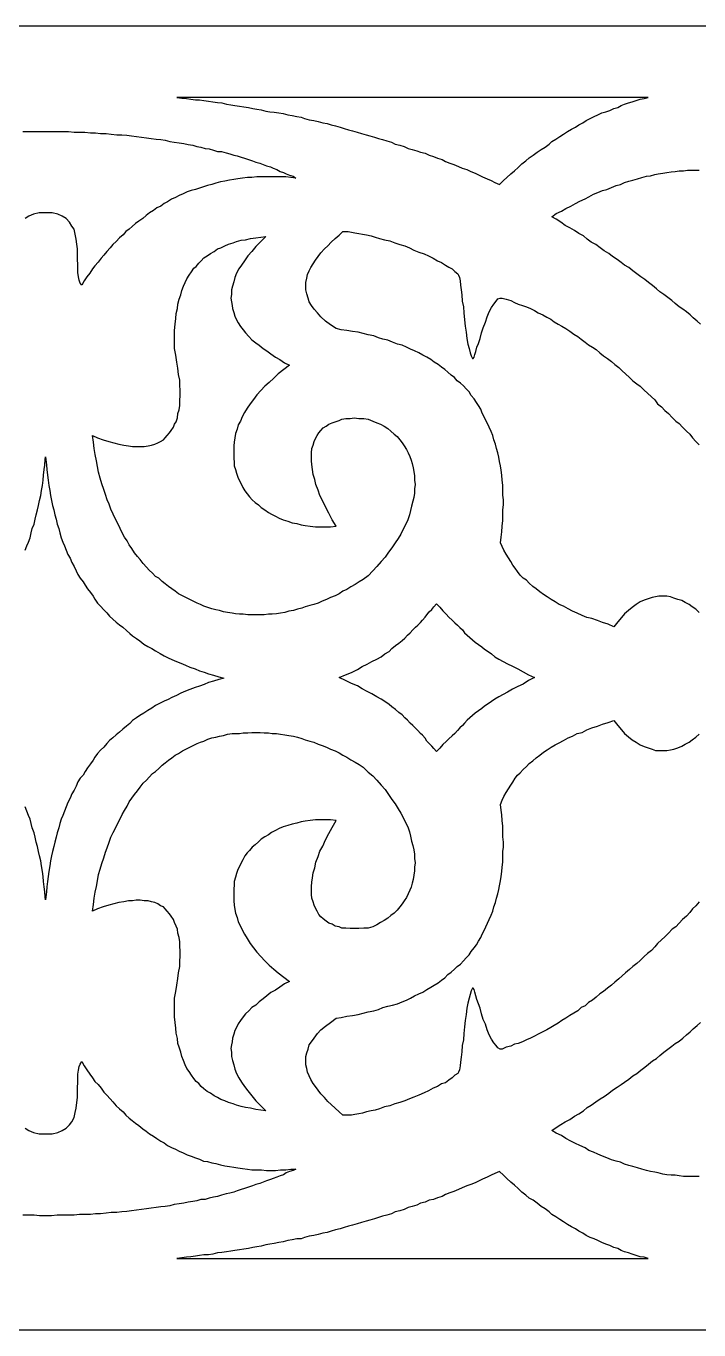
# Model space of a CAD drawing. Extents: x -287 to 294, y -50 to 45.
# Drawn here: x 195.5 to 244.6, y -49.9 to 45.1 of the extents above; entities that cross this region are included whole.
import ezdxf

# ---------------------------------------------------------------- set-up
doc = ezdxf.new("R2010")
doc.units = 0
doc.header["$MEASUREMENT"] = 0
doc.layers.add('LAYER_1', color=18, linetype='CONTINUOUS')

msp = doc.modelspace()

# ---------------------------------------------------------------- linework, layer by layer
at = {"layer": 'LAYER_1'}
for points in [[(293.621, 45.118), (-286.506, 45.118)], [(195.27, 37.431), (195.681, 37.431), (196.091, 37.431), (196.501, 37.431), (196.912, 37.431), (196.933, 37.431), (196.955, 37.431), (197.365, 37.431), (197.775, 37.431), (198.186, 37.431), (198.596, 37.431), (199.007, 37.386), (199.417, 37.386), (199.787, 37.386), (200.197, 37.341), (200.567, 37.341), (200.936, 37.296), (201.346, 37.296), (201.716, 37.25), (202.126, 37.205), (202.496, 37.205), (202.865, 37.16), (203.193, 37.115), (203.563, 37.069), (203.932, 37.024), (204.302, 36.979), (204.63, 36.934), (204.999, 36.888), (205.328, 36.843), (205.656, 36.798), (205.984, 36.707), (206.313, 36.662), (206.682, 36.617), (207.011, 36.571), (207.339, 36.481), (207.667, 36.436), (207.955, 36.345), (208.242, 36.3), (208.57, 36.209), (208.858, 36.164), (209.186, 36.074), (209.473, 35.983), (209.761, 35.983), (210.089, 35.892), (210.376, 35.802), (210.664, 35.711), (210.91, 35.666), (211.197, 35.576), (211.443, 35.485), (211.731, 35.395), (212.018, 35.304), (212.264, 35.213), (212.552, 35.123), (212.798, 35.032), (213.044, 34.942), (213.331, 34.851), (213.537, 34.761), (213.783, 34.67), (214.029, 34.534), (214.275, 34.444), (214.481, 34.353), (214.727, 34.263), (214.973, 34.172), (215.178, 34.037), (214.809, 34.082), (214.44, 34.127), (214.07, 34.127), (213.701, 34.127), (213.372, 34.127), (213.044, 34.127), (212.675, 34.127), (212.346, 34.127), (211.977, 34.082), (211.649, 34.082), (211.279, 34.037), (210.951, 33.991), (210.664, 33.946), (210.335, 33.901), (210.007, 33.81), (209.678, 33.765), (209.35, 33.674), (209.063, 33.584), (208.734, 33.493), (208.447, 33.403), (208.16, 33.312), (207.872, 33.222), (207.544, 33.131), (207.257, 33.041), (206.969, 32.905), (206.682, 32.769), (206.395, 32.633), (206.108, 32.497), (205.82, 32.316), (205.574, 32.181), (205.328, 32), (205.04, 31.864), (204.794, 31.683), (204.507, 31.502), (204.261, 31.321), (204.014, 31.094), (203.727, 30.913), (203.481, 30.732), (203.234, 30.506), (203.029, 30.325), (202.783, 30.144), (202.578, 29.917), (202.331, 29.691), (202.085, 29.419), (201.839, 29.193), (201.634, 28.967), (201.387, 28.695), (201.182, 28.423), (200.977, 28.197), (200.772, 27.926), (200.525, 27.654), (200.361, 27.428), (200.156, 27.111), (199.951, 26.839), (199.746, 26.568), (199.581, 26.251), (199.458, 26.386), (199.376, 26.613), (199.335, 26.839), (199.294, 27.156), (199.294, 27.473), (199.294, 27.744), (199.253, 28.107), (199.253, 28.469), (199.253, 28.876), (199.212, 29.238), (199.171, 29.6), (199.089, 29.963), (199.007, 30.325), (198.843, 30.551), (198.678, 30.823), (198.432, 31.094), (198.145, 31.275), (197.817, 31.411), (197.406, 31.502), (196.955, 31.502), (196.933, 31.502), (196.912, 31.502), (196.46, 31.502), (196.05, 31.411), (195.722, 31.275), (195.434, 31.094)], [(244.676, 23.399), (244.43, 23.625), (244.142, 23.852), (243.937, 24.078), (243.65, 24.304), (243.403, 24.485), (243.116, 24.666), (242.829, 24.893), (242.583, 25.119), (242.295, 25.345), (242.008, 25.572), (241.721, 25.753), (241.474, 25.979), (241.187, 26.205), (240.9, 26.432), (240.612, 26.658), (240.325, 26.839), (240.038, 27.065), (239.75, 27.292), (239.463, 27.518), (239.135, 27.699), (238.889, 27.88), (238.601, 28.107), (238.273, 28.333), (237.986, 28.559), (237.657, 28.74), (237.37, 28.967), (237.042, 29.193), (236.713, 29.374), (236.426, 29.6), (236.139, 29.827), (235.81, 30.008), (235.482, 30.234), (235.153, 30.415), (234.825, 30.596), (234.497, 30.823), (234.168, 31.049), (233.84, 31.23), (234.168, 31.456), (234.538, 31.637), (234.866, 31.818), (235.236, 32), (235.564, 32.181), (235.892, 32.362), (236.262, 32.543), (236.549, 32.679), (236.877, 32.86), (237.206, 32.995), (237.534, 33.131), (237.862, 33.222), (238.191, 33.358), (238.519, 33.493), (238.847, 33.584), (239.135, 33.72), (239.463, 33.81), (239.75, 33.901), (240.079, 33.991), (240.407, 34.082), (240.736, 34.172), (241.023, 34.218), (241.351, 34.308), (241.597, 34.353), (241.926, 34.399), (242.213, 34.444), (242.542, 34.489), (242.829, 34.534), (243.116, 34.58), (243.444, 34.58), (243.732, 34.625), (244.019, 34.625), (244.306, 34.625), (244.594, 34.625)], [(244.594, 2.395), (244.347, 2.622), (244.06, 2.803), (243.855, 2.984), (243.568, 3.119), (243.321, 3.255), (243.034, 3.346), (242.747, 3.436), (242.5, 3.527), (242.213, 3.572), (241.926, 3.572), (241.639, 3.572), (241.392, 3.527), (241.146, 3.482), (240.859, 3.391), (240.571, 3.301), (240.284, 3.165), (239.997, 2.984), (239.709, 2.757), (239.422, 2.531), (239.135, 2.305), (238.93, 2.033), (238.642, 1.716), (238.355, 1.354), (237.945, 1.535), (237.534, 1.671), (237.165, 1.807), (236.754, 1.943), (236.385, 2.033), (236.056, 2.169), (235.687, 2.35), (235.359, 2.486), (235.03, 2.667), (234.702, 2.848), (234.374, 2.984), (234.086, 3.165), (233.799, 3.346), (233.512, 3.527), (233.224, 3.708), (232.978, 3.889), (232.691, 4.115), (232.445, 4.296), (232.198, 4.523), (231.993, 4.749), (231.747, 4.885), (231.542, 5.111), (231.336, 5.383), (231.172, 5.609), (231.008, 5.835), (230.844, 6.107), (230.68, 6.379), (230.515, 6.65), (230.351, 6.922), (230.228, 7.193), (230.105, 7.465), (230.146, 7.872), (230.187, 8.28), (230.228, 8.687), (230.269, 9.095), (230.269, 9.457), (230.269, 9.864), (230.31, 10.226), (230.31, 10.588), (230.269, 10.951), (230.269, 11.313), (230.269, 11.675), (230.228, 12.037), (230.187, 12.399), (230.146, 12.761), (230.105, 13.078), (230.023, 13.395), (229.982, 13.712), (229.9, 14.029), (229.818, 14.346), (229.736, 14.662), (229.612, 14.979), (229.53, 15.296), (229.407, 15.568), (229.284, 15.885), (229.161, 16.156), (229.038, 16.383), (228.915, 16.654), (228.751, 16.926), (228.668, 17.197), (228.504, 17.469), (228.34, 17.695), (228.176, 17.967), (227.971, 18.193), (227.806, 18.465), (227.601, 18.691), (227.396, 18.917), (227.191, 19.099), (226.945, 19.28), (226.739, 19.506), (226.493, 19.687), (226.247, 19.913), (226.042, 20.094), (225.795, 20.275), (225.549, 20.457), (225.262, 20.638), (225.015, 20.819), (224.728, 21), (224.441, 21.136), (224.154, 21.317), (223.825, 21.452), (223.538, 21.588), (223.251, 21.724), (222.922, 21.86), (222.594, 21.95), (222.224, 22.086), (221.896, 22.222), (221.527, 22.312), (221.198, 22.403), (220.87, 22.539), (220.46, 22.629), (220.09, 22.72), (219.721, 22.81), (219.31, 22.856), (218.9, 22.946), (218.489, 22.991), (218.12, 23.082), (217.71, 23.354), (217.34, 23.625), (217.012, 23.942), (216.765, 24.214), (216.519, 24.485), (216.314, 24.757), (216.15, 25.028), (216.068, 25.3), (215.986, 25.617), (215.904, 25.889), (215.904, 26.16), (215.904, 26.432), (215.986, 26.749), (216.027, 27.02), (216.15, 27.292), (216.273, 27.518), (216.437, 27.79), (216.601, 28.061), (216.807, 28.333), (217.012, 28.605), (217.258, 28.876), (217.504, 29.102), (217.751, 29.374), (218.038, 29.646), (218.325, 29.872), (218.613, 30.144), (218.777, 30.144), (218.982, 30.144), (219.228, 30.098), (219.474, 30.053), (219.762, 30.008), (220.049, 29.963), (220.336, 29.917), (220.665, 29.827), (220.952, 29.736), (221.28, 29.646), (221.65, 29.555), (222.019, 29.465), (222.389, 29.329), (222.758, 29.193), (223.127, 29.102), (223.456, 28.967), (223.784, 28.786), (224.154, 28.65), (224.523, 28.514), (224.851, 28.378), (225.18, 28.197), (225.508, 28.016), (225.795, 27.88), (226.083, 27.699), (226.329, 27.563), (226.575, 27.428), (226.78, 27.247), (226.986, 27.065), (227.027, 26.975), (227.109, 26.794), (227.15, 26.568), (227.191, 26.251), (227.232, 25.889), (227.273, 25.526), (227.314, 25.074), (227.396, 24.666), (227.437, 24.214), (227.478, 23.716), (227.519, 23.263), (227.601, 22.81), (227.642, 22.358), (227.724, 21.95), (227.806, 21.633), (227.889, 21.317), (227.971, 21.09), (228.053, 20.909), (228.094, 20.909), (228.176, 21), (228.217, 21.181), (228.299, 21.407), (228.381, 21.724), (228.504, 21.996), (228.627, 22.358), (228.709, 22.765), (228.833, 23.127), (228.997, 23.535), (229.12, 23.942), (229.284, 24.304), (229.448, 24.621), (229.612, 24.847), (229.777, 25.074), (229.9, 25.255), (230.064, 25.3), (230.228, 25.3), (230.515, 25.21), (230.844, 25.119), (231.131, 24.983), (231.377, 24.847), (231.706, 24.757), (231.993, 24.666), (232.28, 24.531), (232.568, 24.395), (232.855, 24.214), (233.183, 24.078), (233.471, 23.897), (233.758, 23.761), (234.004, 23.58), (234.292, 23.399), (234.579, 23.263), (234.866, 23.082), (235.153, 22.901), (235.441, 22.675), (235.728, 22.494), (235.974, 22.312), (236.262, 22.086), (236.508, 21.905), (236.795, 21.724), (237.083, 21.543), (237.329, 21.317), (237.616, 21.09), (237.903, 20.909), (238.191, 20.683), (238.437, 20.457), (238.724, 20.23), (238.971, 20.004), (239.217, 19.778), (239.504, 19.506), (239.75, 19.28), (240.038, 19.053), (240.284, 18.872), (240.571, 18.601), (240.818, 18.374), (241.105, 18.103), (241.351, 17.876), (241.556, 17.605), (241.844, 17.378), (242.09, 17.107), (242.336, 16.881), (242.624, 16.609), (242.87, 16.337), (243.116, 16.156), (243.362, 15.885), (243.65, 15.613), (243.896, 15.387), (244.101, 15.115), (244.347, 14.844), (244.594, 14.617)], [(195.433, 6.927), (195.557, 7.244), (195.68, 7.516), (195.803, 7.833), (195.885, 8.195), (195.967, 8.512), (196.09, 8.828), (196.172, 9.191), (196.254, 9.507), (196.336, 9.87), (196.419, 10.186), (196.501, 10.549), (196.583, 10.911), (196.624, 11.273), (196.706, 11.635), (196.747, 12.042), (196.788, 12.404), (196.829, 12.812), (196.87, 13.129), (196.911, 13.536), (196.932, 13.74), (196.954, 13.536), (196.995, 13.129), (197.036, 12.812), (197.077, 12.404), (197.118, 12.042), (197.159, 11.635), (197.241, 11.273), (197.282, 10.911), (197.364, 10.549), (197.446, 10.186), (197.528, 9.87), (197.61, 9.507), (197.693, 9.191), (197.775, 8.828), (197.898, 8.512), (197.98, 8.195), (198.062, 7.833), (198.185, 7.516), (198.308, 7.244), (198.431, 6.927), (198.555, 6.61), (198.719, 6.339), (198.842, 6.022), (199.006, 5.75), (199.17, 5.433), (199.293, 5.162), (199.457, 4.89), (199.663, 4.619), (199.827, 4.392), (199.991, 4.121), (200.196, 3.849), (200.402, 3.577), (200.525, 3.351), (200.73, 3.08), (200.935, 2.853), (201.181, 2.582), (201.387, 2.355), (201.592, 2.129), (201.838, 1.903), (202.084, 1.676), (202.331, 1.495), (202.577, 1.314), (202.823, 1.088), (203.069, 0.861), (203.275, 0.68), (203.562, 0.499), (203.808, 0.318), (204.096, 0.092), (204.383, -0.089), (204.67, -0.225), (204.957, -0.406), (205.286, -0.587), (205.573, -0.768), (205.86, -0.904), (206.148, -1.04), (206.476, -1.175), (206.804, -1.311), (207.133, -1.447), (207.461, -1.583), (207.831, -1.719), (208.159, -1.854), (208.487, -1.945), (208.816, -2.081), (209.185, -2.171), (209.554, -2.307), (209.924, -2.398), (209.554, -2.488), (209.185, -2.624), (208.816, -2.715), (208.487, -2.85), (208.159, -2.986), (207.831, -3.077), (207.461, -3.212), (207.133, -3.348), (206.804, -3.484), (206.476, -3.665), (206.148, -3.801), (205.86, -3.937), (205.573, -4.073), (205.286, -4.208), (204.957, -4.389), (204.67, -4.57), (204.383, -4.752), (204.096, -4.933), (203.808, -5.114), (203.562, -5.295), (203.275, -5.476), (203.069, -5.702), (202.823, -5.883), (202.577, -6.11), (202.331, -6.336), (202.084, -6.517), (201.838, -6.743), (201.592, -6.924), (201.387, -7.151), (201.181, -7.422), (200.935, -7.649), (200.73, -7.875), (200.525, -8.147), (200.402, -8.373), (200.196, -8.644), (199.991, -8.916), (199.827, -9.188), (199.663, -9.459), (199.457, -9.686), (199.293, -9.957), (199.17, -10.274), (199.006, -10.546), (198.842, -10.817), (198.719, -11.134), (198.555, -11.451), (198.431, -11.768), (198.308, -12.085), (198.185, -12.402), (198.062, -12.673), (197.98, -12.99), (197.898, -13.307), (197.775, -13.669), (197.693, -13.986), (197.61, -14.348), (197.528, -14.665), (197.446, -15.027), (197.364, -15.344), (197.282, -15.706), (197.241, -16.068), (197.159, -16.476), (197.118, -16.838), (197.077, -17.2), (197.036, -17.607), (196.995, -17.969), (196.954, -18.331), (196.932, -18.535), (196.911, -18.331), (196.87, -17.969), (196.829, -17.607), (196.788, -17.2), (196.747, -16.838), (196.706, -16.476), (196.624, -16.068), (196.583, -15.706), (196.501, -15.344), (196.419, -15.027), (196.336, -14.665), (196.254, -14.348), (196.172, -13.986), (196.09, -13.669), (195.967, -13.307), (195.885, -12.99), (195.803, -12.673), (195.68, -12.402), (195.557, -12.085), (195.433, -11.768)], [(244.594, -18.699), (244.347, -18.971), (244.101, -19.197), (243.896, -19.468), (243.65, -19.74), (243.362, -19.966), (243.116, -20.238), (242.87, -20.51), (242.624, -20.691), (242.336, -20.962), (242.09, -21.234), (241.844, -21.46), (241.556, -21.732), (241.351, -21.958), (241.105, -22.23), (240.818, -22.456), (240.571, -22.682), (240.284, -22.954), (240.038, -23.18), (239.75, -23.407), (239.504, -23.633), (239.217, -23.859), (238.971, -24.086), (238.724, -24.312), (238.437, -24.538), (238.191, -24.765), (237.903, -24.991), (237.616, -25.217), (237.329, -25.398), (237.083, -25.625), (236.795, -25.851), (236.508, -26.032), (236.262, -26.258), (235.974, -26.394), (235.728, -26.621), (235.441, -26.802), (235.153, -26.983), (234.866, -27.164), (234.579, -27.345), (234.292, -27.526), (234.004, -27.707), (233.758, -27.843), (233.471, -28.024), (233.183, -28.16), (232.855, -28.341), (232.568, -28.477), (232.28, -28.612), (231.993, -28.748), (231.706, -28.884), (231.377, -29.02), (231.131, -29.065), (230.844, -29.201), (230.515, -29.291), (230.228, -29.427), (230.064, -29.427), (229.9, -29.337), (229.777, -29.156), (229.612, -28.974), (229.448, -28.703), (229.284, -28.386), (229.12, -28.024), (228.997, -27.616), (228.833, -27.254), (228.709, -26.847), (228.627, -26.44), (228.504, -26.123), (228.381, -25.806), (228.299, -25.534), (228.217, -25.263), (228.176, -25.082), (228.094, -24.991), (228.053, -24.991), (227.971, -25.172), (227.889, -25.444), (227.806, -25.715), (227.724, -26.077), (227.642, -26.44), (227.601, -26.892), (227.519, -27.345), (227.478, -27.798), (227.437, -28.295), (227.396, -28.748), (227.314, -29.156), (227.273, -29.608), (227.232, -30.016), (227.191, -30.378), (227.15, -30.649), (227.109, -30.921), (227.027, -31.102), (226.986, -31.193), (226.78, -31.328), (226.575, -31.509), (226.329, -31.69), (226.083, -31.872), (225.795, -31.962), (225.508, -32.143), (225.18, -32.279), (224.851, -32.46), (224.523, -32.596), (224.154, -32.777), (223.784, -32.913), (223.456, -33.048), (223.127, -33.184), (222.758, -33.32), (222.389, -33.411), (222.019, -33.546), (221.65, -33.637), (221.28, -33.773), (220.952, -33.863), (220.665, -33.909), (220.336, -33.999), (220.049, -34.09), (219.762, -34.135), (219.474, -34.18), (219.228, -34.225), (218.982, -34.225), (218.777, -34.225), (218.613, -34.225), (218.325, -33.999), (218.038, -33.727), (217.751, -33.456), (217.504, -33.23), (217.258, -32.958), (217.012, -32.686), (216.807, -32.415), (216.601, -32.143), (216.437, -31.917), (216.273, -31.645), (216.15, -31.374), (216.027, -31.102), (215.986, -30.83), (215.904, -30.559), (215.904, -30.287), (215.904, -29.97), (215.986, -29.699), (216.068, -29.427), (216.15, -29.11), (216.314, -28.884), (216.519, -28.612), (216.765, -28.295), (217.012, -28.024), (217.34, -27.752), (217.71, -27.481), (218.12, -27.164), (218.489, -27.119), (218.9, -27.028), (219.31, -26.983), (219.721, -26.892), (220.09, -26.802), (220.46, -26.711), (220.87, -26.621), (221.198, -26.53), (221.527, -26.394), (221.896, -26.304), (222.224, -26.213), (222.594, -26.123), (222.922, -25.987), (223.251, -25.851), (223.538, -25.715), (223.825, -25.534), (224.154, -25.398), (224.441, -25.263), (224.728, -25.082), (225.015, -24.9), (225.262, -24.765), (225.549, -24.584), (225.795, -24.403), (226.042, -24.221), (226.247, -23.995), (226.493, -23.814), (226.739, -23.588), (226.945, -23.407), (227.191, -23.226), (227.396, -22.999), (227.601, -22.773), (227.806, -22.547), (227.971, -22.32), (228.176, -22.049), (228.34, -21.822), (228.504, -21.551), (228.668, -21.279), (228.751, -21.053), (228.915, -20.781), (229.038, -20.51), (229.161, -20.238), (229.284, -19.966), (229.407, -19.65), (229.53, -19.378), (229.612, -19.061), (229.736, -18.744), (229.818, -18.427), (229.9, -18.111), (229.982, -17.794), (230.023, -17.522), (230.105, -17.16), (230.146, -16.843), (230.187, -16.481), (230.228, -16.164), (230.269, -15.802), (230.269, -15.44), (230.269, -15.032), (230.31, -14.716), (230.31, -14.353), (230.269, -13.946), (230.269, -13.584), (230.269, -13.176), (230.228, -12.769), (230.187, -12.362), (230.146, -12), (230.105, -11.592), (230.228, -11.275), (230.351, -11.004), (230.515, -10.732), (230.68, -10.46), (230.844, -10.189), (231.008, -9.963), (231.172, -9.691), (231.336, -9.465), (231.542, -9.284), (231.747, -9.057), (231.993, -8.831), (232.198, -8.605), (232.445, -8.423), (232.691, -8.197), (232.978, -8.016), (233.224, -7.79), (233.512, -7.609), (233.799, -7.428), (234.086, -7.247), (234.374, -7.111), (234.702, -6.93), (235.03, -6.749), (235.359, -6.613), (235.687, -6.432), (236.056, -6.341), (236.385, -6.16), (236.754, -6.024), (237.165, -5.889), (237.534, -5.753), (237.945, -5.617), (238.355, -5.481), (238.642, -5.843), (238.93, -6.16), (239.135, -6.432), (239.422, -6.658), (239.709, -6.884), (239.997, -7.065), (240.284, -7.247), (240.571, -7.382), (240.859, -7.473), (241.146, -7.563), (241.392, -7.654), (241.639, -7.654), (241.926, -7.654), (242.213, -7.654), (242.5, -7.609), (242.747, -7.563), (243.034, -7.473), (243.321, -7.337), (243.568, -7.201), (243.855, -7.065), (244.06, -6.884), (244.347, -6.703), (244.594, -6.477)], [(244.594, -38.707), (244.306, -38.707), (244.019, -38.707), (243.732, -38.707), (243.444, -38.707), (243.116, -38.661), (242.829, -38.616), (242.542, -38.616), (242.213, -38.571), (241.926, -38.526), (241.597, -38.435), (241.351, -38.39), (241.023, -38.345), (240.736, -38.254), (240.407, -38.164), (240.079, -38.073), (239.75, -37.982), (239.463, -37.892), (239.135, -37.801), (238.847, -37.666), (238.519, -37.575), (238.191, -37.485), (237.862, -37.349), (237.534, -37.213), (237.206, -37.077), (236.877, -36.941), (236.549, -36.806), (236.262, -36.625), (235.892, -36.443), (235.564, -36.308), (235.236, -36.127), (234.866, -35.946), (234.538, -35.719), (234.168, -35.538), (233.84, -35.357), (234.168, -35.131), (234.497, -34.904), (234.825, -34.723), (235.153, -34.542), (235.482, -34.316), (235.81, -34.135), (236.139, -33.909), (236.426, -33.682), (236.713, -33.501), (237.042, -33.275), (237.37, -33.048), (237.657, -32.867), (237.986, -32.641), (238.273, -32.415), (238.601, -32.188), (238.889, -32.007), (239.135, -31.826), (239.463, -31.6), (239.75, -31.374), (240.038, -31.193), (240.325, -30.966), (240.612, -30.74), (240.9, -30.514), (241.187, -30.287), (241.474, -30.106), (241.721, -29.88), (242.008, -29.653), (242.295, -29.427), (242.583, -29.201), (242.829, -29.02), (243.116, -28.839), (243.403, -28.612), (243.65, -28.386), (243.937, -28.16), (244.142, -27.933), (244.43, -27.707), (244.676, -27.481)], [(195.434, -35.176), (195.722, -35.357), (196.05, -35.493), (196.46, -35.583), (196.912, -35.583), (196.933, -35.583), (196.955, -35.583), (197.406, -35.583), (197.817, -35.493), (198.145, -35.357), (198.432, -35.176), (198.678, -34.95), (198.843, -34.723), (199.007, -34.406), (199.089, -34.044), (199.171, -33.727), (199.212, -33.32), (199.253, -32.958), (199.253, -32.596), (199.253, -32.188), (199.294, -31.872), (199.294, -31.555), (199.294, -31.238), (199.335, -30.966), (199.376, -30.695), (199.458, -30.514), (199.581, -30.332), (199.746, -30.649), (199.951, -30.921), (200.156, -31.238), (200.361, -31.509), (200.525, -31.781), (200.772, -32.007), (200.977, -32.279), (201.182, -32.551), (201.387, -32.777), (201.634, -33.048), (201.839, -33.275), (202.085, -33.546), (202.331, -33.773), (202.578, -33.999), (202.783, -34.225), (203.029, -34.452), (203.234, -34.633), (203.481, -34.814), (203.727, -34.995), (204.014, -35.221), (204.261, -35.402), (204.507, -35.583), (204.794, -35.764), (205.04, -35.946), (205.328, -36.127), (205.574, -36.262), (205.82, -36.443), (206.108, -36.579), (206.395, -36.715), (206.682, -36.851), (206.969, -36.987), (207.257, -37.122), (207.544, -37.213), (207.872, -37.349), (208.16, -37.439), (208.447, -37.575), (208.734, -37.62), (209.063, -37.711), (209.35, -37.756), (209.678, -37.847), (210.007, -37.937), (210.335, -37.982), (210.664, -38.028), (210.951, -38.073), (211.279, -38.118), (211.649, -38.164), (211.977, -38.209), (212.346, -38.209), (212.675, -38.209), (213.044, -38.254), (213.372, -38.254), (213.701, -38.254), (214.07, -38.209), (214.44, -38.209), (214.809, -38.164), (215.178, -38.164), (214.973, -38.254), (214.727, -38.345), (214.481, -38.435), (214.275, -38.571), (214.029, -38.661), (213.783, -38.752), (213.537, -38.843), (213.331, -38.933), (213.044, -39.024), (212.798, -39.114), (212.552, -39.205), (212.264, -39.295), (212.018, -39.386), (211.731, -39.476), (211.443, -39.567), (211.197, -39.657), (210.91, -39.748), (210.664, -39.838), (210.376, -39.929), (210.089, -39.974), (209.761, -40.065), (209.473, -40.155), (209.186, -40.201), (208.858, -40.291), (208.57, -40.382), (208.242, -40.382), (207.955, -40.472), (207.667, -40.517), (207.339, -40.563), (207.011, -40.653), (206.682, -40.698), (206.313, -40.744), (205.984, -40.834), (205.656, -40.88), (205.328, -40.925), (204.999, -40.97), (204.63, -41.015), (204.302, -41.061), (203.932, -41.106), (203.563, -41.151), (203.193, -41.196), (202.865, -41.242), (202.496, -41.287), (202.126, -41.332), (201.716, -41.332), (201.346, -41.377), (200.936, -41.423), (200.567, -41.423), (200.197, -41.468), (199.787, -41.468), (199.417, -41.468), (199.007, -41.513), (198.596, -41.513), (198.145, -41.513), (197.775, -41.513), (197.365, -41.559), (196.955, -41.559), (196.933, -41.559), (196.912, -41.559), (196.501, -41.559), (196.091, -41.513), (195.722, -41.513), (195.27, -41.513)], [(-286.506, -49.882), (293.621, -49.882)]]:
    msp.add_lwpolyline(points, dxfattribs=at)
for points in [[(206.504, 39.92), (206.874, 39.876), (207.202, 39.831), (207.53, 39.785), (207.859, 39.74), (208.146, 39.74), (208.474, 39.695), (208.803, 39.65), (209.131, 39.604), (209.46, 39.559), (209.788, 39.514), (210.116, 39.423), (210.445, 39.378), (210.732, 39.333), (211.06, 39.287), (211.389, 39.242), (211.717, 39.197), (212.045, 39.106), (212.333, 39.061), (212.661, 39.016), (212.989, 38.925), (213.277, 38.88), (213.605, 38.835), (213.933, 38.789), (214.262, 38.744), (214.59, 38.654), (214.918, 38.608), (215.247, 38.518), (215.575, 38.473), (215.821, 38.382), (216.15, 38.292), (216.478, 38.246), (216.807, 38.156), (217.135, 38.065), (217.463, 38.02), (217.751, 37.929), (218.079, 37.839), (218.407, 37.748), (218.695, 37.658), (219.023, 37.567), (219.31, 37.477), (219.639, 37.386), (219.967, 37.296), (220.295, 37.205), (220.583, 37.115), (220.911, 37.024), (221.198, 36.934), (221.486, 36.843), (221.814, 36.752), (222.142, 36.662), (222.43, 36.526), (222.758, 36.436), (223.086, 36.345), (223.374, 36.209), (223.661, 36.119), (223.989, 36.028), (224.277, 35.938), (224.605, 35.847), (224.892, 35.711), (225.221, 35.621), (225.508, 35.485), (225.836, 35.395), (226.083, 35.259), (226.411, 35.123), (226.698, 35.032), (227.027, 34.897), (227.314, 34.761), (227.642, 34.67), (227.93, 34.534), (228.258, 34.399), (228.545, 34.263), (228.792, 34.127), (229.12, 33.991), (229.407, 33.855), (229.695, 33.72), (230.023, 33.584), (230.31, 33.855), (230.556, 34.082), (230.844, 34.353), (231.131, 34.58), (231.377, 34.806), (231.665, 35.078), (231.952, 35.304), (232.198, 35.53), (232.486, 35.711), (232.773, 35.938), (233.06, 36.119), (233.348, 36.3), (233.635, 36.526), (233.84, 36.707), (234.127, 36.888), (234.415, 37.069), (234.702, 37.25), (234.989, 37.431), (235.277, 37.613), (235.564, 37.748), (235.81, 37.929), (236.098, 38.065), (236.344, 38.246), (236.631, 38.382), (236.918, 38.518), (237.206, 38.654), (237.493, 38.789), (237.78, 38.88), (238.068, 38.971), (238.355, 39.106), (238.642, 39.197), (238.889, 39.333), (239.135, 39.423), (239.422, 39.514), (239.709, 39.604), (239.997, 39.695), (240.284, 39.785), (240.571, 39.831), (240.859, 39.92)], [(214.713, 20.411), (214.303, 20.094), (213.892, 19.778), (213.564, 19.461), (213.236, 19.144), (212.907, 18.872), (212.62, 18.555), (212.333, 18.238), (212.086, 17.922), (211.84, 17.605), (211.635, 17.288), (211.43, 16.971), (211.266, 16.654), (211.142, 16.337), (210.978, 16.066), (210.896, 15.749), (210.773, 15.432), (210.732, 15.115), (210.691, 14.798), (210.65, 14.527), (210.65, 14.21), (210.65, 13.893), (210.65, 13.621), (210.691, 13.35), (210.691, 13.078), (210.773, 12.807), (210.855, 12.535), (210.937, 12.263), (211.06, 11.992), (211.183, 11.765), (211.307, 11.494), (211.471, 11.267), (211.635, 11.041), (211.799, 10.815), (212.004, 10.588), (212.21, 10.407), (212.456, 10.226), (212.661, 10.045), (212.907, 9.864), (213.195, 9.683), (213.4, 9.547), (213.687, 9.412), (213.974, 9.276), (214.262, 9.14), (214.59, 9.049), (214.918, 8.914), (215.247, 8.868), (215.575, 8.778), (215.863, 8.733), (216.232, 8.687), (216.601, 8.642), (216.971, 8.642), (217.34, 8.642), (217.71, 8.642), (218.12, 8.687), (217.833, 9.14), (217.586, 9.638), (217.34, 10.091), (217.135, 10.498), (216.93, 10.905), (216.807, 11.313), (216.642, 11.72), (216.56, 12.082), (216.437, 12.444), (216.396, 12.807), (216.355, 13.169), (216.314, 13.44), (216.314, 13.757), (216.314, 14.029), (216.355, 14.346), (216.437, 14.572), (216.519, 14.844), (216.601, 15.07), (216.724, 15.296), (216.848, 15.477), (217.012, 15.658), (217.176, 15.839), (217.381, 15.975), (217.586, 16.111), (217.833, 16.202), (218.038, 16.292), (218.325, 16.383), (218.53, 16.473), (218.818, 16.518), (219.146, 16.518), (219.433, 16.564), (219.762, 16.518), (220.131, 16.518), (220.46, 16.473), (220.788, 16.337), (221.075, 16.202), (221.362, 16.111), (221.609, 15.975), (221.896, 15.794), (222.101, 15.613), (222.348, 15.387), (222.553, 15.206), (222.758, 14.979), (222.922, 14.753), (223.086, 14.527), (223.251, 14.255), (223.374, 14.029), (223.497, 13.757), (223.579, 13.486), (223.661, 13.259), (223.743, 12.942), (223.784, 12.671), (223.825, 12.354), (223.825, 12.037), (223.866, 11.72), (223.825, 11.403), (223.825, 11.086), (223.784, 10.77), (223.702, 10.498), (223.62, 10.136), (223.538, 9.819), (223.456, 9.502), (223.333, 9.14), (223.168, 8.778), (223.004, 8.461), (222.84, 8.099), (222.635, 7.782), (222.43, 7.465), (222.183, 7.103), (221.937, 6.786), (221.691, 6.424), (221.404, 6.107), (221.075, 5.745), (220.788, 5.428), (220.46, 5.066), (220.09, 4.794), (219.803, 4.613), (219.515, 4.432), (219.187, 4.251), (218.9, 4.07), (218.613, 3.934), (218.325, 3.753), (218.038, 3.617), (217.71, 3.482), (217.422, 3.346), (217.094, 3.21), (216.807, 3.074), (216.478, 2.984), (216.191, 2.893), (215.863, 2.803), (215.616, 2.712), (215.288, 2.622), (215.001, 2.531), (214.672, 2.486), (214.385, 2.395), (214.057, 2.35), (213.769, 2.305), (213.441, 2.259), (213.195, 2.259), (212.866, 2.214), (212.579, 2.214), (212.251, 2.214), (211.963, 2.214), (211.676, 2.214), (211.348, 2.259), (211.06, 2.259), (210.773, 2.305), (210.527, 2.35), (210.198, 2.395), (209.911, 2.44), (209.624, 2.531), (209.336, 2.576), (209.049, 2.667), (208.762, 2.757), (208.474, 2.848), (208.228, 2.984), (207.982, 3.074), (207.695, 3.21), (207.448, 3.346), (207.161, 3.482), (206.915, 3.617), (206.627, 3.753), (206.381, 3.934), (206.135, 4.115), (205.889, 4.296), (205.642, 4.477), (205.437, 4.659), (205.191, 4.885), (204.945, 5.021), (204.739, 5.247), (204.493, 5.473), (204.288, 5.7), (204.042, 5.971), (203.836, 6.243), (203.631, 6.469), (203.426, 6.741), (203.221, 7.058), (203.016, 7.329), (202.892, 7.601), (202.687, 7.872), (202.523, 8.189), (202.359, 8.506), (202.195, 8.868), (202.03, 9.185), (201.866, 9.547), (201.702, 9.909), (201.579, 10.272), (201.415, 10.588), (201.292, 10.996), (201.169, 11.358), (201.045, 11.765), (200.922, 12.173), (200.799, 12.625), (200.717, 13.033), (200.635, 13.44), (200.553, 13.893), (200.471, 14.346), (200.43, 14.798), (200.348, 15.296), (200.717, 15.115), (201.128, 14.979), (201.538, 14.844), (201.907, 14.753), (202.277, 14.662), (202.646, 14.572), (202.975, 14.527), (203.262, 14.481), (203.549, 14.481), (203.836, 14.481), (204.124, 14.481), (204.411, 14.527), (204.657, 14.572), (204.904, 14.662), (205.109, 14.753), (205.314, 14.844), (205.519, 14.979), (205.642, 15.115), (205.807, 15.296), (205.971, 15.477), (206.094, 15.658), (206.258, 15.885), (206.34, 16.111), (206.463, 16.292), (206.545, 16.564), (206.586, 16.881), (206.669, 17.152), (206.71, 17.469), (206.71, 17.831), (206.751, 18.193), (206.751, 18.555), (206.71, 18.963), (206.71, 19.325), (206.627, 19.732), (206.586, 20.185), (206.504, 20.638), (206.422, 21.136), (206.34, 21.633), (206.34, 22.041), (206.34, 22.494), (206.34, 22.946), (206.381, 23.399), (206.422, 23.806), (206.463, 24.168), (206.545, 24.531), (206.586, 24.847), (206.669, 25.21), (206.792, 25.526), (206.874, 25.843), (206.997, 26.16), (207.12, 26.432), (207.243, 26.703), (207.407, 26.975), (207.572, 27.201), (207.736, 27.473), (207.9, 27.609), (208.105, 27.835), (208.269, 28.016), (208.474, 28.242), (208.721, 28.378), (208.967, 28.559), (209.213, 28.695), (209.46, 28.876), (209.706, 28.967), (209.993, 29.102), (210.28, 29.238), (210.609, 29.329), (210.855, 29.419), (211.183, 29.51), (211.512, 29.555), (211.881, 29.646), (212.251, 29.691), (212.62, 29.736), (212.989, 29.781), (212.62, 29.419), (212.251, 29.057), (211.963, 28.695), (211.676, 28.378), (211.43, 28.016), (211.224, 27.699), (211.019, 27.428), (210.855, 27.111), (210.732, 26.794), (210.65, 26.477), (210.568, 26.16), (210.486, 25.889), (210.486, 25.572), (210.445, 25.3), (210.486, 25.028), (210.527, 24.757), (210.568, 24.531), (210.65, 24.259), (210.732, 23.987), (210.855, 23.716), (210.978, 23.489), (211.142, 23.218), (211.348, 22.991), (211.512, 22.765), (211.758, 22.494), (211.963, 22.267), (212.251, 22.041), (212.497, 21.86), (212.784, 21.633), (213.071, 21.452), (213.359, 21.226), (213.687, 21), (214.016, 20.819), (214.344, 20.592)], [(225.435, 3.027), (225.671, 2.773), (225.906, 2.519), (226.142, 2.264), (226.338, 2.052), (226.574, 1.84), (226.77, 1.628), (226.966, 1.459), (227.123, 1.289), (227.319, 1.12), (227.476, 0.908), (227.672, 0.738), (227.869, 0.569), (228.065, 0.399), (228.261, 0.23), (228.497, 0.06), (228.732, -0.11), (228.928, -0.279), (229.203, -0.449), (229.438, -0.618), (229.674, -0.83), (229.988, -1), (230.302, -1.169), (230.616, -1.339), (230.969, -1.508), (231.361, -1.72), (231.754, -1.932), (232.146, -2.144), (232.578, -2.356), (232.146, -2.568), (231.754, -2.822), (231.361, -2.992), (230.969, -3.204), (230.616, -3.416), (230.302, -3.585), (229.988, -3.755), (229.674, -3.924), (229.438, -4.094), (229.203, -4.264), (228.928, -4.433), (228.732, -4.603), (228.497, -4.772), (228.261, -4.942), (228.065, -5.111), (227.869, -5.281), (227.672, -5.45), (227.476, -5.662), (227.319, -5.832), (227.123, -6.001), (226.966, -6.213), (226.77, -6.425), (226.574, -6.595), (226.338, -6.807), (226.142, -7.019), (225.906, -7.231), (225.671, -7.485), (225.435, -7.739), (225.239, -7.527), (225.082, -7.358), (224.886, -7.146), (224.729, -6.976), (224.611, -6.764), (224.415, -6.552), (224.258, -6.425), (224.062, -6.213), (223.905, -6.044), (223.709, -5.832), (223.512, -5.662), (223.316, -5.45), (223.12, -5.281), (222.924, -5.069), (222.688, -4.899), (222.453, -4.687), (222.178, -4.475), (221.982, -4.306), (221.668, -4.094), (221.393, -3.924), (221.079, -3.755), (220.726, -3.543), (220.373, -3.373), (220.02, -3.161), (219.666, -2.949), (219.235, -2.78), (218.803, -2.568), (218.332, -2.356), (218.803, -2.144), (219.235, -1.975), (219.666, -1.763), (220.02, -1.551), (220.373, -1.381), (220.726, -1.169), (221.079, -1), (221.393, -0.83), (221.668, -0.618), (221.982, -0.449), (222.178, -0.237), (222.453, -0.025), (222.688, 0.145), (222.924, 0.357), (223.12, 0.526), (223.316, 0.738), (223.512, 0.908), (223.709, 1.12), (223.905, 1.332), (224.062, 1.459), (224.258, 1.671), (224.415, 1.84), (224.611, 2.052), (224.729, 2.222), (224.886, 2.434), (225.082, 2.603), (225.239, 2.815)], [(214.713, -24.493), (214.344, -24.674), (214.016, -24.9), (213.687, -25.127), (213.359, -25.308), (213.071, -25.534), (212.784, -25.761), (212.497, -25.987), (212.251, -26.213), (211.963, -26.394), (211.758, -26.621), (211.512, -26.847), (211.348, -27.073), (211.142, -27.345), (210.978, -27.571), (210.855, -27.843), (210.732, -28.069), (210.65, -28.341), (210.568, -28.612), (210.527, -28.884), (210.486, -29.11), (210.445, -29.382), (210.486, -29.653), (210.486, -29.97), (210.568, -30.242), (210.65, -30.559), (210.732, -30.876), (210.855, -31.193), (211.019, -31.509), (211.224, -31.826), (211.43, -32.143), (211.676, -32.46), (211.963, -32.822), (212.251, -33.184), (212.62, -33.546), (212.989, -33.909), (212.62, -33.863), (212.251, -33.818), (211.881, -33.727), (211.512, -33.682), (211.183, -33.592), (210.855, -33.501), (210.609, -33.411), (210.28, -33.32), (209.993, -33.184), (209.706, -33.094), (209.46, -32.958), (209.213, -32.822), (208.967, -32.641), (208.721, -32.505), (208.474, -32.324), (208.269, -32.143), (208.105, -31.917), (207.9, -31.781), (207.736, -31.555), (207.572, -31.328), (207.407, -31.057), (207.243, -30.83), (207.12, -30.559), (206.997, -30.242), (206.874, -29.97), (206.792, -29.653), (206.669, -29.291), (206.586, -29.02), (206.545, -28.658), (206.463, -28.25), (206.422, -27.888), (206.381, -27.481), (206.34, -27.073), (206.34, -26.621), (206.34, -26.213), (206.34, -25.715), (206.422, -25.217), (206.504, -24.765), (206.586, -24.267), (206.627, -23.859), (206.71, -23.407), (206.71, -23.045), (206.751, -22.637), (206.751, -22.275), (206.71, -21.913), (206.71, -21.596), (206.669, -21.279), (206.586, -20.962), (206.545, -20.691), (206.463, -20.464), (206.34, -20.193), (206.258, -19.966), (206.094, -19.74), (205.971, -19.559), (205.807, -19.378), (205.642, -19.197), (205.519, -19.061), (205.314, -18.971), (205.109, -18.835), (204.904, -18.744), (204.657, -18.699), (204.411, -18.608), (204.124, -18.608), (203.836, -18.563), (203.549, -18.563), (203.262, -18.608), (202.975, -18.608), (202.646, -18.699), (202.277, -18.744), (201.907, -18.835), (201.538, -18.925), (201.128, -19.061), (200.717, -19.197), (200.348, -19.378), (200.43, -18.88), (200.471, -18.427), (200.553, -17.975), (200.635, -17.567), (200.717, -17.16), (200.799, -16.707), (200.922, -16.3), (201.045, -15.892), (201.169, -15.485), (201.292, -15.078), (201.415, -14.761), (201.579, -14.353), (201.702, -13.991), (201.866, -13.629), (202.03, -13.312), (202.195, -12.95), (202.359, -12.633), (202.523, -12.316), (202.687, -12.045), (202.892, -11.728), (203.016, -11.411), (203.221, -11.139), (203.426, -10.868), (203.631, -10.596), (203.836, -10.325), (204.042, -10.053), (204.288, -9.827), (204.493, -9.6), (204.739, -9.329), (204.945, -9.193), (205.191, -8.967), (205.437, -8.74), (205.642, -8.559), (205.889, -8.378), (206.135, -8.197), (206.381, -8.016), (206.627, -7.88), (206.915, -7.699), (207.161, -7.563), (207.448, -7.428), (207.695, -7.292), (207.982, -7.156), (208.228, -7.065), (208.474, -6.975), (208.762, -6.839), (209.049, -6.749), (209.336, -6.703), (209.624, -6.613), (209.911, -6.568), (210.198, -6.477), (210.527, -6.432), (210.773, -6.432), (211.06, -6.432), (211.348, -6.386), (211.676, -6.386), (211.963, -6.341), (212.251, -6.341), (212.579, -6.341), (212.866, -6.386), (213.195, -6.386), (213.441, -6.432), (213.769, -6.432), (214.057, -6.477), (214.385, -6.522), (214.672, -6.568), (215.001, -6.613), (215.288, -6.703), (215.616, -6.794), (215.863, -6.884), (216.191, -6.975), (216.478, -7.065), (216.807, -7.201), (217.094, -7.292), (217.422, -7.428), (217.71, -7.563), (218.038, -7.699), (218.325, -7.835), (218.613, -8.016), (218.9, -8.152), (219.187, -8.333), (219.515, -8.514), (219.803, -8.695), (220.09, -8.876), (220.46, -9.238), (220.788, -9.51), (221.075, -9.827), (221.404, -10.189), (221.691, -10.506), (221.937, -10.868), (222.183, -11.23), (222.43, -11.547), (222.635, -11.909), (222.84, -12.226), (223.004, -12.543), (223.168, -12.905), (223.333, -13.222), (223.456, -13.584), (223.538, -13.901), (223.62, -14.263), (223.702, -14.58), (223.784, -14.897), (223.825, -15.213), (223.825, -15.53), (223.866, -15.847), (223.825, -16.164), (223.825, -16.436), (223.784, -16.753), (223.743, -17.069), (223.661, -17.341), (223.579, -17.613), (223.497, -17.839), (223.374, -18.111), (223.251, -18.382), (223.086, -18.608), (222.922, -18.835), (222.758, -19.061), (222.553, -19.287), (222.348, -19.514), (222.101, -19.695), (221.896, -19.876), (221.609, -20.057), (221.362, -20.193), (221.075, -20.374), (220.788, -20.51), (220.46, -20.6), (220.131, -20.6), (219.762, -20.645), (219.433, -20.645), (219.146, -20.645), (218.818, -20.6), (218.53, -20.6), (218.325, -20.51), (218.038, -20.464), (217.833, -20.329), (217.586, -20.238), (217.381, -20.102), (217.176, -19.921), (217.012, -19.785), (216.848, -19.604), (216.724, -19.378), (216.601, -19.152), (216.519, -18.925), (216.437, -18.699), (216.355, -18.427), (216.314, -18.156), (216.314, -17.839), (216.314, -17.567), (216.355, -17.25), (216.396, -16.934), (216.437, -16.571), (216.56, -16.209), (216.642, -15.802), (216.807, -15.395), (216.93, -14.987), (217.135, -14.625), (217.34, -14.172), (217.586, -13.72), (217.833, -13.267), (218.12, -12.769), (217.71, -12.724), (217.34, -12.724), (216.971, -12.724), (216.601, -12.724), (216.232, -12.769), (215.863, -12.814), (215.575, -12.86), (215.247, -12.95), (214.918, -13.041), (214.59, -13.131), (214.262, -13.222), (213.974, -13.358), (213.687, -13.493), (213.4, -13.629), (213.195, -13.81), (212.907, -13.946), (212.661, -14.127), (212.456, -14.308), (212.21, -14.534), (212.004, -14.716), (211.799, -14.942), (211.635, -15.123), (211.471, -15.349), (211.307, -15.621), (211.183, -15.847), (211.06, -16.119), (210.937, -16.345), (210.855, -16.617), (210.773, -16.888), (210.691, -17.205), (210.691, -17.477), (210.65, -17.748), (210.65, -18.02), (210.65, -18.292), (210.65, -18.608), (210.691, -18.925), (210.732, -19.242), (210.773, -19.514), (210.896, -19.831), (210.978, -20.147), (211.142, -20.464), (211.266, -20.736), (211.43, -21.053), (211.635, -21.37), (211.84, -21.732), (212.086, -22.049), (212.333, -22.366), (212.62, -22.682), (212.907, -22.999), (213.236, -23.316), (213.564, -23.588), (213.892, -23.859), (214.303, -24.176)], [(206.51, -44.681), (240.859, -44.681), (240.571, -44.591), (240.284, -44.546), (239.997, -44.456), (239.709, -44.365), (239.422, -44.275), (239.135, -44.184), (238.889, -44.093), (238.642, -43.958), (238.355, -43.867), (238.068, -43.731), (237.78, -43.641), (237.493, -43.505), (237.206, -43.369), (236.918, -43.233), (236.631, -43.143), (236.344, -43.007), (236.098, -42.826), (235.81, -42.69), (235.564, -42.509), (235.277, -42.373), (234.989, -42.192), (234.702, -42.011), (234.415, -41.83), (234.127, -41.649), (233.84, -41.468), (233.635, -41.287), (233.348, -41.061), (233.06, -40.88), (232.773, -40.653), (232.486, -40.427), (232.198, -40.291), (231.952, -40.065), (231.665, -39.838), (231.377, -39.567), (231.131, -39.34), (230.844, -39.114), (230.556, -38.843), (230.31, -38.616), (230.023, -38.345), (229.695, -38.48), (229.407, -38.616), (229.12, -38.752), (228.792, -38.888), (228.545, -39.024), (228.258, -39.159), (227.93, -39.295), (227.642, -39.386), (227.314, -39.522), (227.027, -39.657), (226.698, -39.793), (226.411, -39.884), (226.083, -40.019), (225.836, -40.155), (225.508, -40.246), (225.221, -40.382), (224.892, -40.427), (224.605, -40.563), (224.277, -40.653), (223.989, -40.789), (223.661, -40.88), (223.374, -40.97), (223.086, -41.106), (222.758, -41.196), (222.43, -41.287), (222.142, -41.423), (221.814, -41.513), (221.486, -41.604), (221.198, -41.694), (220.911, -41.785), (220.583, -41.875), (220.295, -41.966), (219.967, -42.056), (219.639, -42.147), (219.31, -42.238), (219.023, -42.328), (218.695, -42.419), (218.407, -42.509), (218.079, -42.6), (217.751, -42.69), (217.463, -42.781), (217.135, -42.826), (216.807, -42.917), (216.478, -43.007), (216.15, -43.052), (215.821, -43.143), (215.575, -43.233), (215.247, -43.233), (214.918, -43.324), (214.59, -43.369), (214.262, -43.46), (213.933, -43.505), (213.605, -43.596), (213.277, -43.641), (212.989, -43.686), (212.661, -43.777), (212.333, -43.822), (212.045, -43.867), (211.717, -43.958), (211.389, -44.003), (211.06, -44.048), (210.732, -44.093), (210.445, -44.139), (210.116, -44.184), (209.788, -44.229), (209.46, -44.275), (209.131, -44.365), (208.803, -44.41), (208.474, -44.41), (208.146, -44.456), (207.859, -44.501), (207.53, -44.546), (207.202, -44.591), (206.874, -44.637)]]:
    msp.add_lwpolyline(points, close=True, dxfattribs=at)

doc.saveas('drawing.dxf')
